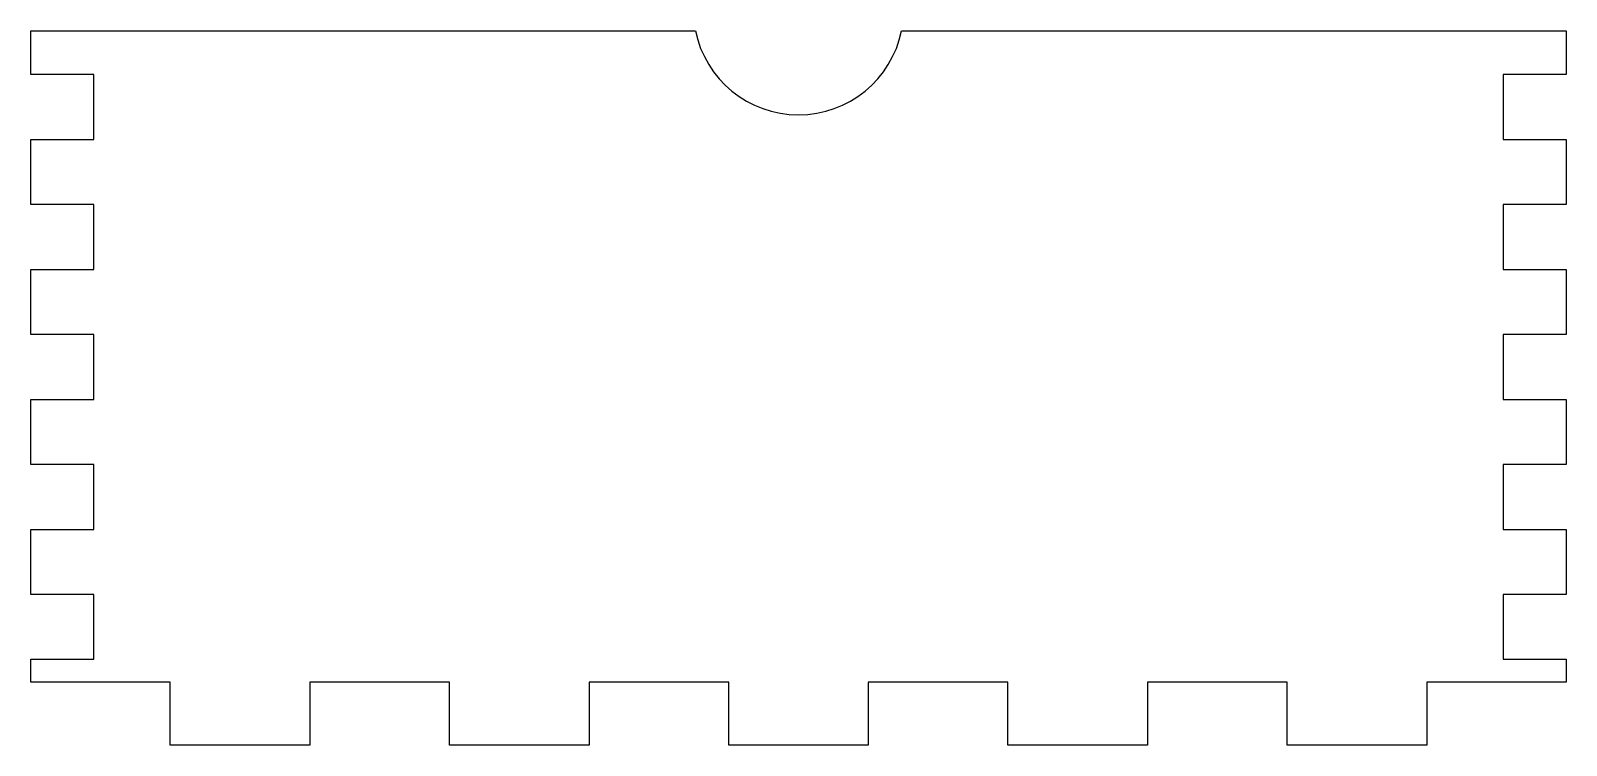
# Model space of a CAD drawing. Header units: millimetres. Extents: x 0 to 73, y 0 to 34.
import ezdxf

# ---------------------------------------------------------------- set-up
doc = ezdxf.new("R2010")
doc.units = ezdxf.units.MM
doc.layers.get('0').update_dxf_attribs({"linetype": 'CONTINUOUS'})

msp = doc.modelspace()

# ---------------------------------------------------------------- linework, layer by layer
msp.add_lwpolyline([(31.6, 34, 0.817472), (41.4, 34), (73, 34), (73, 31.909), (70, 31.909), (70, 28.818), (73, 28.818), (73, 25.727), (70, 25.727), (70, 22.636), (73, 22.636), (73, 19.545), (70, 19.545), (70, 16.455), (73, 16.455), (73, 13.364), (70, 13.364), (70, 10.273), (73, 10.273), (73, 7.182), (70, 7.182), (70, 4.091), (73, 4.091), (73, 3), (66.364, 3), (66.364, 0), (59.727, 0), (59.727, 3), (53.091, 3), (53.091, 0), (46.455, 0), (46.455, 3), (39.818, 3), (39.818, 0), (33.182, 0), (33.182, 3), (26.545, 3), (26.545, 0), (19.909, 0), (19.909, 3), (13.273, 3), (13.273, 0), (6.636, 0), (6.636, 3), (0, 3), (0, 4.091), (3, 4.091), (3, 7.182), (0, 7.182), (0, 10.273), (3, 10.273), (3, 13.364), (0, 13.364), (0, 16.455), (3, 16.455), (3, 19.545), (0, 19.545), (0, 22.636), (3, 22.636), (3, 25.727), (0, 25.727), (0, 28.818), (3, 28.818), (3, 31.909), (0, 31.909), (0, 34)], format="xyb", close=True)

doc.saveas('drawing.dxf')
